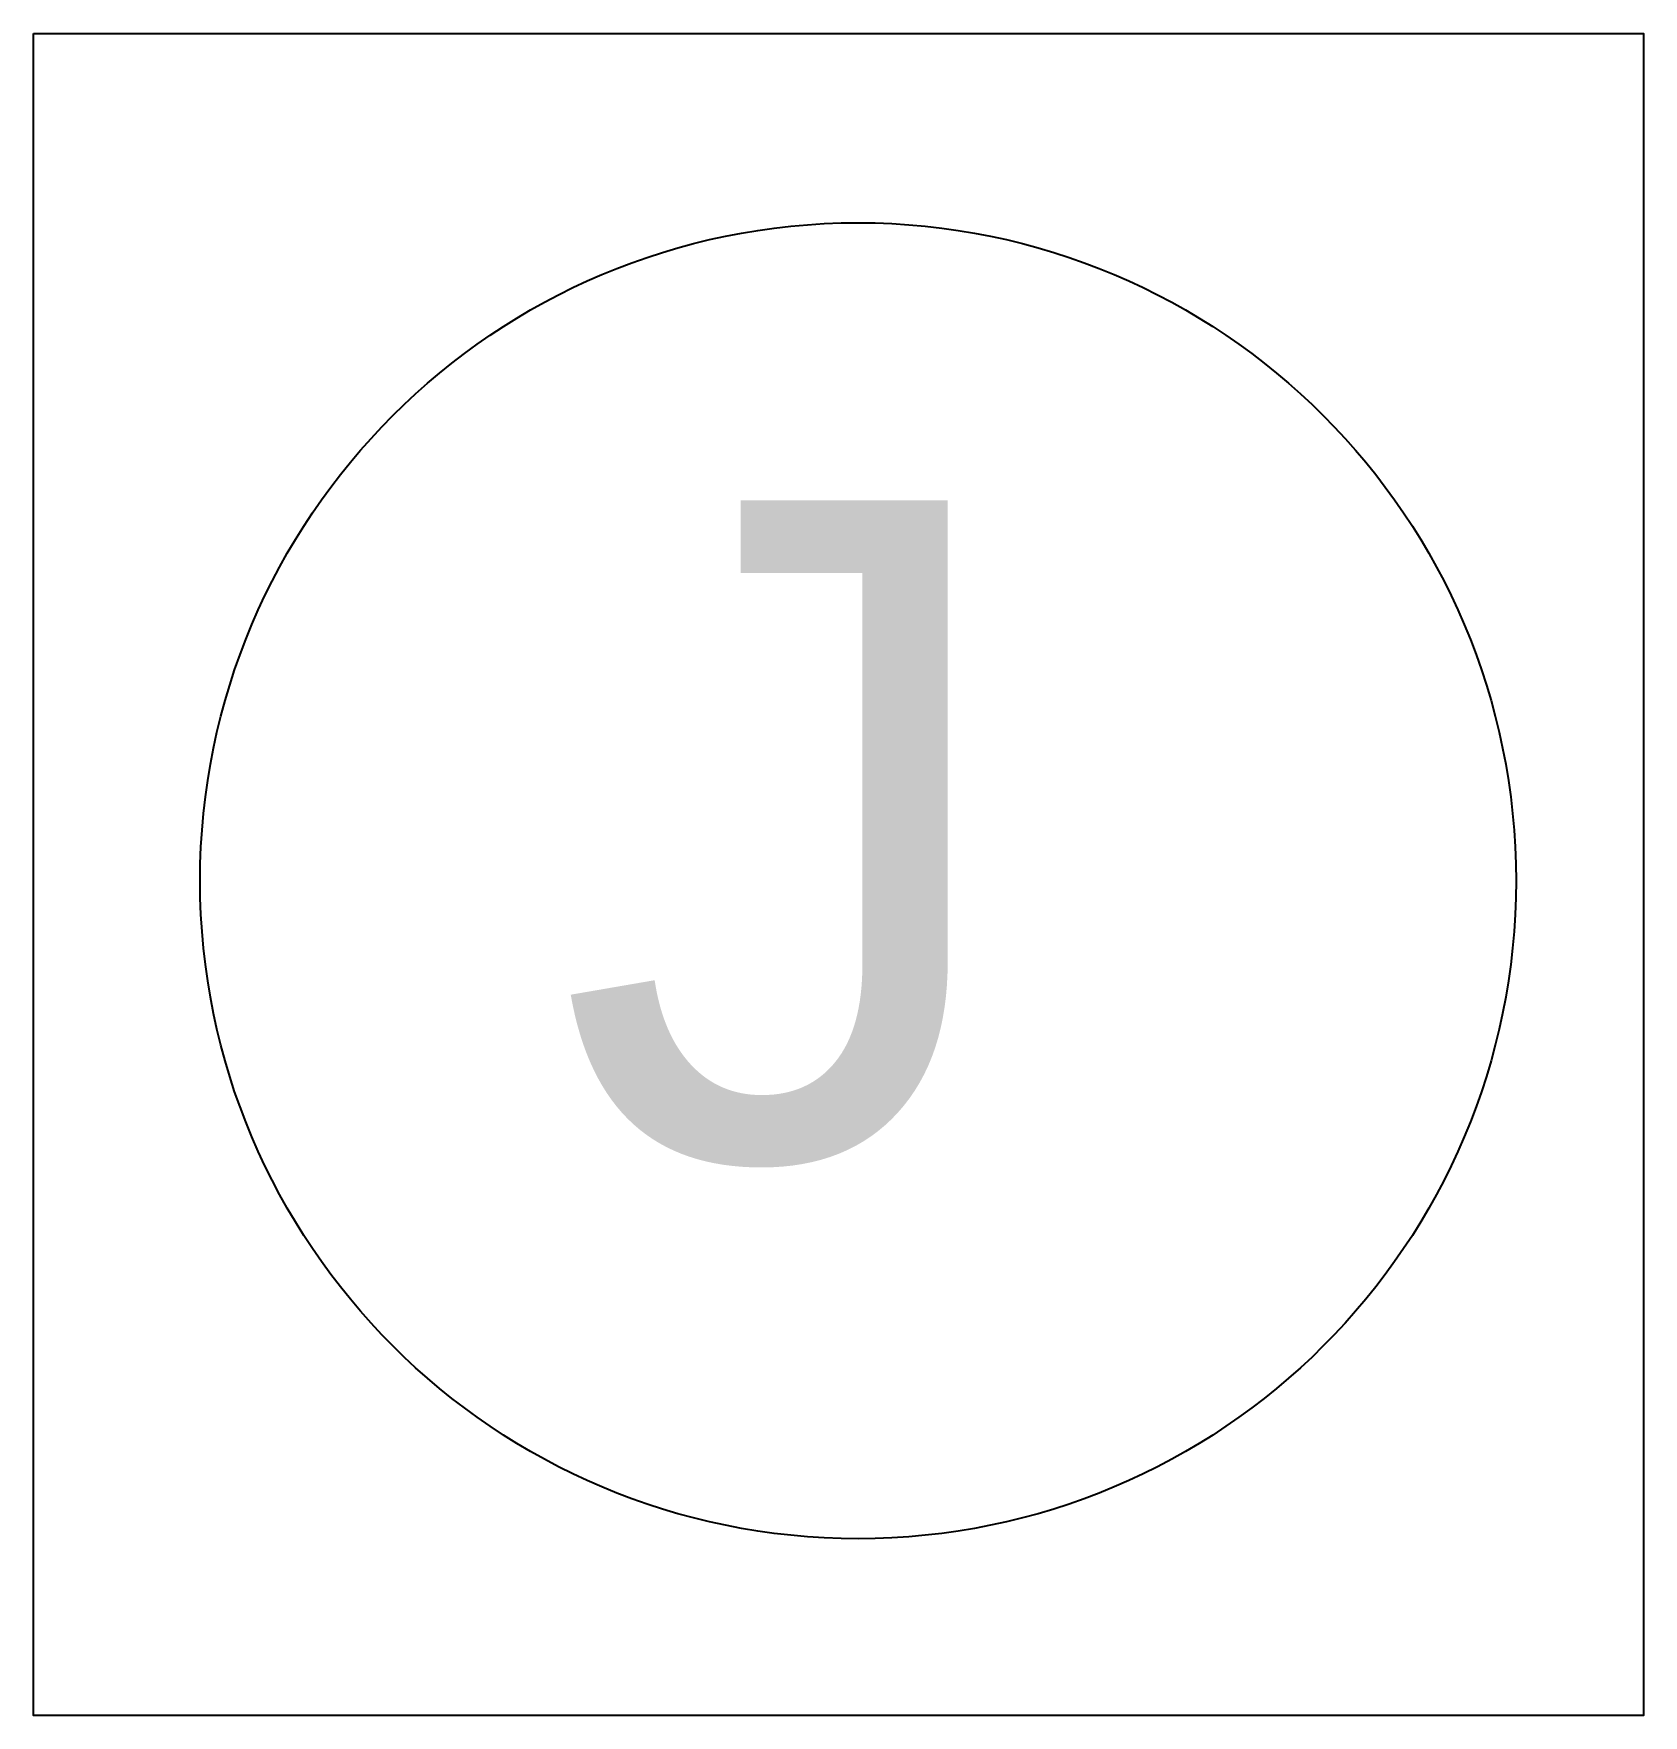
# Model space of a CAD drawing. Header units: inches. Extents: x 265.52 to 270.41, y 204.96 to 210.07.
import ezdxf

# ---------------------------------------------------------------- set-up
doc = ezdxf.new("R2010")
doc.units = ezdxf.units.IN
doc.header["$MEASUREMENT"] = 0
doc.layers.get('0').update_dxf_attribs({"color": 1})
doc.styles.get("Standard").update_dxf_attribs({"font": 'Arial.ttf', "height": 2})

# ---------------------------------------------------------------- blocks, each defined once
blk = doc.blocks.new('j-box')
blk.add_circle((0, 0), 2)
blk.add_text('J', height=2).set_placement((-0.917, -0.8432))

msp = doc.modelspace()

# ---------------------------------------------------------------- linework, layer by layer
msp.add_lwpolyline([(265.5182, 210.0683), (270.4113, 210.0683), (270.4113, 204.9564), (265.5182, 204.9564)], close=True)

# ---------------------------------------------------------------- block references
msp.add_blockref('j-box', (268.0242, 207.4934))

doc.saveas('drawing.dxf')
